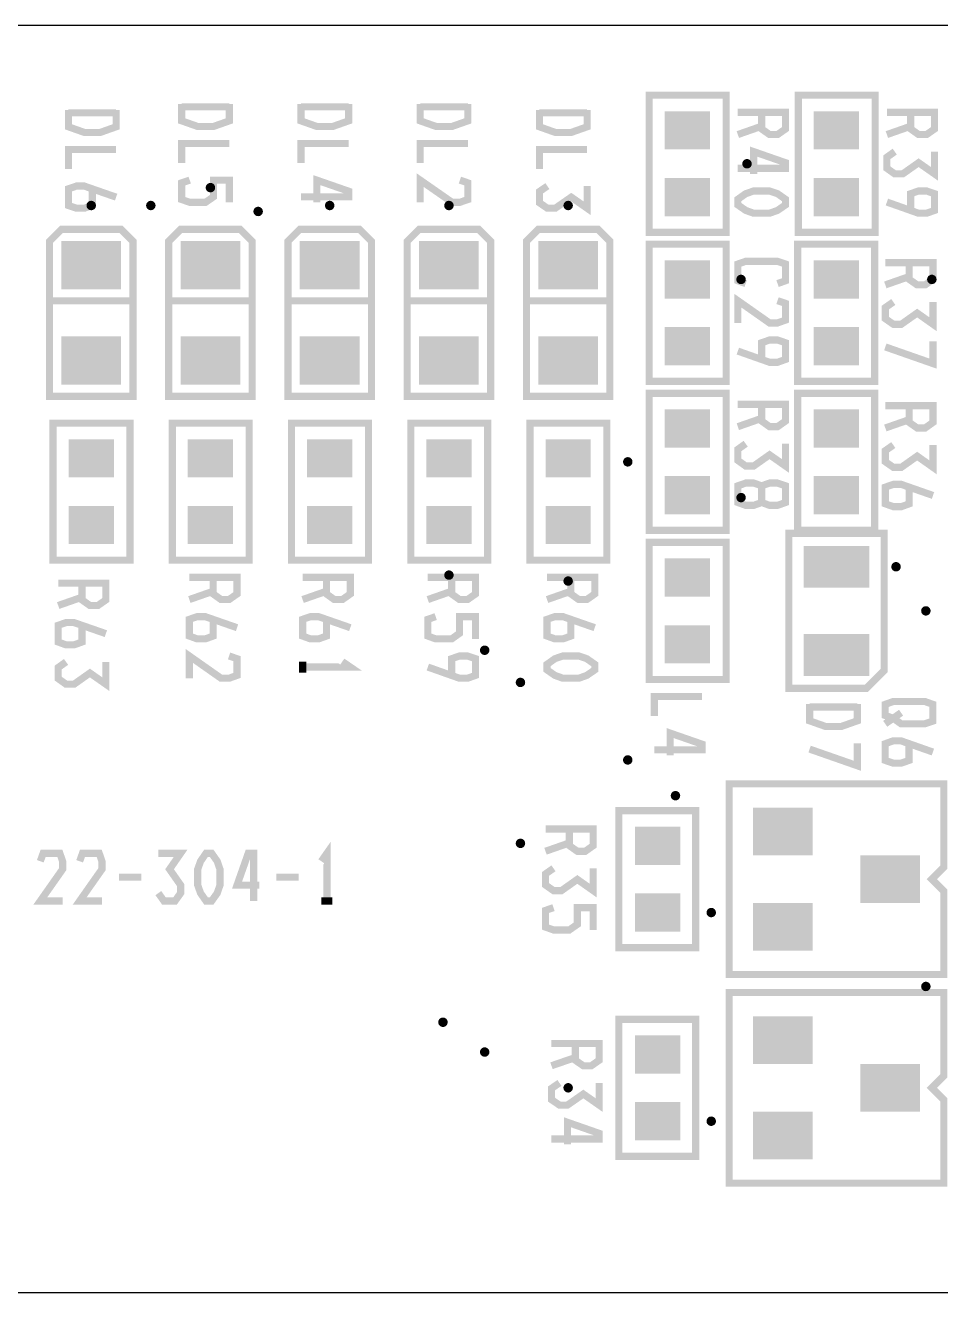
# Model space of a CAD drawing. Extents: x -5 to 195, y -5 to 45.
# Drawn here: x 147.19 to 166.68, y -5 to 22 of the extents above; entities that cross this region are included whole.
import ezdxf

# ---------------------------------------------------------------- set-up
doc = ezdxf.new("R2010")
doc.units = 0
doc.header["$MEASUREMENT"] = 0
doc.layers.get('0').update_dxf_attribs({"linetype": 'CONTINUOUS'})
for name, color, linetype in [('22-304-1_DRD', 7, 'CONTINUOUS'), ('22-304-1_SPT', 254, 'CONTINUOUS'), ('22-304-1_SST', 1, 'CONTINUOUS'), ('THRUHOLE_TAP', 13, 'CONTINUOUS')]:
    doc.layers.add(name, color=color, linetype=linetype)

# ---------------------------------------------------------------- blocks, each defined once
blk = doc.blocks.new('RECTANGLE_5')
blk.add_solid([(0.4826, 0.4064), (0.4826, -0.4064), (-0.4826, 0.4064), (-0.4826, -0.4064)])
blk = doc.blocks.new('RECTANGLE_7')
blk.add_solid([(0.63627, 0.51308), (0.63627, -0.51308), (-0.63627, 0.51308), (-0.63627, -0.51308)])
blk = doc.blocks.new('RECTANGLE_15')
blk.add_solid([(0.6985, 0.4445), (0.6985, -0.4445), (-0.6985, 0.4445), (-0.6985, -0.4445)])
blk = doc.blocks.new('RECTANGLE_32')
blk.add_solid([(0.635, 0.508), (0.635, -0.508), (-0.635, 0.508), (-0.635, -0.508)])
blk = doc.blocks.new('ROUND_88')
at = {"const_width": 0.10033}
blk.add_lwpolyline([(-0.050164, 0, 1), (0.050164, 0, 1)], format="xyb", close=True, dxfattribs=at)

msp = doc.modelspace()

# ---------------------------------------------------------------- linework, layer by layer
at = {"layer": '22-304-1_DRD'}
for p, q in [((195.00088, 21.99894), (101.99878, 21.99894)), ((-4.99872, -4.99872), (195.00088, -4.99872))]:
    msp.add_line(p, q, dxfattribs=at)
at = {"layer": '22-304-1_SST', "const_width": 0.1524}
for points in [[(162.1155, 17.5895), (162.1155, 20.5105), (160.4772, 20.5105), (160.4772, 17.5895), (162.1155, 17.5895)], [(165.2905, 17.5895), (165.2905, 20.5105), (163.6522, 20.5105), (163.6522, 17.5895), (165.2905, 17.5895)], [(148.10486, 20.193), (148.10486, 19.8374), (148.44268, 19.71802), (148.78304, 19.71802), (149.12086, 19.8374), (149.12086, 20.193)], [(150.51786, 20.32), (150.51786, 19.9644), (150.85568, 19.84502), (151.19604, 19.84502), (151.53386, 19.9644), (151.53386, 20.32)], [(150.51786, 20.26158), (151.53386, 20.26158)], [(153.05786, 20.32), (153.05786, 19.9644), (153.39568, 19.84502), (153.73604, 19.84502), (154.07386, 19.9644), (154.07386, 20.32)], [(153.05786, 20.26158), (154.07386, 20.26158)], [(155.59786, 20.32), (155.59786, 19.9644), (155.93568, 19.84502), (156.27604, 19.84502), (156.61386, 19.9644), (156.61386, 20.32)], [(155.59786, 20.26158), (156.61386, 20.26158)], [(158.13786, 20.193), (158.13786, 19.8374), (158.47568, 19.71802), (158.81604, 19.71802), (159.15386, 19.8374), (159.15386, 20.193)], [(148.10486, 20.13458), (149.12086, 20.13458)], [(158.13786, 20.13458), (159.15386, 20.13458)], [(162.87242, 20.14728), (162.87242, 19.79168), (163.04006, 19.6723), (163.21024, 19.6723), (163.38042, 19.79168), (163.38042, 20.14728), (162.36442, 20.14728)], [(166.04742, 20.14728), (166.04742, 19.79168), (166.21506, 19.6723), (166.38524, 19.6723), (166.55542, 19.79168), (166.55542, 20.14728), (165.53942, 20.14728)], [(162.87242, 19.8501), (162.36442, 19.6723)], [(166.04742, 19.8501), (165.53942, 19.6723)], [(150.51786, 19.06778), (150.51786, 19.4818), (151.53386, 19.4818)], [(153.05786, 19.06778), (153.05786, 19.4818), (154.07386, 19.4818)], [(155.59786, 19.06778), (155.59786, 19.4818), (156.61386, 19.4818)], [(148.10486, 18.94078), (148.10486, 19.3548), (149.12086, 19.3548)], [(158.13786, 18.94078), (158.13786, 19.3548), (159.15386, 19.3548)], [(162.70224, 18.8341), (162.70224, 19.30908), (163.38042, 19.07286), (163.38042, 18.95348), (162.36442, 18.95348)], [(165.70706, 19.30908), (165.53942, 19.1897), (165.53942, 18.95348), (165.70706, 18.8341), (165.87724, 18.8341), (166.21506, 19.07286), (166.55542, 18.8341), (166.55542, 19.30908)], [(148.61286, 18.5166), (148.61286, 18.161), (148.44268, 18.10258), (148.27504, 18.10258), (148.10486, 18.161), (148.10486, 18.5166), (148.27504, 18.57502), (148.44268, 18.57502), (149.12086, 18.3388)], [(150.68804, 18.70202), (150.51786, 18.6436), (150.51786, 18.288), (150.68804, 18.22958), (151.02586, 18.22958), (151.19604, 18.34642), (151.19604, 18.70202), (151.53386, 18.70202), (151.53386, 18.22958)], [(153.39568, 18.22958), (153.39568, 18.70202), (154.07386, 18.4658), (154.07386, 18.34642), (153.05786, 18.34642)], [(155.59786, 18.22958), (155.59786, 18.70202), (156.27604, 18.22958), (156.44368, 18.22958), (156.61386, 18.288), (156.61386, 18.6436), (156.44368, 18.70202)], [(158.30804, 18.57502), (158.13786, 18.45818), (158.13786, 18.21942), (158.30804, 18.10258), (158.47568, 18.10258), (158.81604, 18.3388), (159.15386, 18.10258), (159.15386, 18.57502)], [(162.36442, 18.29308), (162.53206, 18.41246), (162.70224, 18.47088), (163.04006, 18.47088), (163.21024, 18.41246), (163.38042, 18.29308), (163.38042, 18.1737), (163.21024, 18.05686), (163.04006, 17.9959), (162.70224, 17.9959), (162.53206, 18.05686), (162.36442, 18.1737), (162.36442, 18.29308)], [(166.04742, 18.05686), (166.04742, 18.41246), (166.21506, 18.47088), (166.38524, 18.47088), (166.55542, 18.41246), (166.55542, 18.05686), (166.38524, 17.9959), (166.21506, 17.9959), (165.53942, 18.23466)], [(147.955, 17.653), (149.225, 17.653), (149.479, 17.399), (149.479, 14.097), (147.701, 14.097), (147.701, 17.399), (147.955, 17.653)], [(150.495, 17.653), (151.765, 17.653), (152.019, 17.399), (152.019, 14.097), (150.241, 14.097), (150.241, 17.399), (150.495, 17.653)], [(153.035, 17.653), (154.305, 17.653), (154.559, 17.399), (154.559, 14.097), (152.781, 14.097), (152.781, 17.399), (153.035, 17.653)], [(155.575, 17.653), (156.845, 17.653), (157.099, 17.399), (157.099, 14.097), (155.321, 14.097), (155.321, 17.399), (155.575, 17.653)], [(158.115, 17.653), (159.385, 17.653), (159.639, 17.399), (159.639, 14.097), (157.861, 14.097), (157.861, 17.399), (158.115, 17.653)], [(162.1155, 14.4145), (162.1155, 17.3355), (160.4772, 17.3355), (160.4772, 14.4145), (162.1155, 14.4145)], [(163.6395, 17.3355), (163.6395, 14.4145), (165.2778, 14.4145), (165.2778, 17.3355), (163.6395, 17.3355)], [(162.53206, 16.4973), (162.36442, 16.55826), (162.36442, 16.91386), (162.53206, 16.97228), (163.21024, 16.97228), (163.38042, 16.91386), (163.38042, 16.55826), (163.21024, 16.4973)], [(166.0144, 16.94434), (166.0144, 16.58874), (166.18458, 16.46936), (166.35476, 16.46936), (166.5224, 16.58874), (166.5224, 16.94434), (165.5064, 16.94434)], [(166.0144, 16.64716), (165.5064, 16.46936)], [(147.701, 16.129), (149.479, 16.129)], [(150.241, 16.129), (152.019, 16.129)], [(152.781, 16.129), (154.559, 16.129)], [(155.321, 16.129), (157.099, 16.129)], [(157.861, 16.129), (159.639, 16.129)], [(162.36442, 15.6591), (162.36442, 16.13408), (163.04006, 15.6591), (163.21024, 15.6591), (163.38042, 15.72006), (163.38042, 16.07566), (163.21024, 16.13408)], [(165.67658, 16.10614), (165.5064, 15.98676), (165.5064, 15.75054), (165.67658, 15.63116), (165.84676, 15.63116), (166.18458, 15.86992), (166.5224, 15.63116), (166.5224, 16.10614)], [(162.87242, 14.88186), (162.87242, 15.23746), (163.04006, 15.29588), (163.21024, 15.29588), (163.38042, 15.23746), (163.38042, 14.88186), (163.21024, 14.8209), (163.04006, 14.8209), (162.36442, 15.05966)], [(165.5064, 15.14856), (166.5224, 14.79296), (166.5224, 15.26794)], [(162.1155, 11.2395), (162.1155, 14.1605), (160.4772, 14.1605), (160.4772, 11.2395), (162.1155, 11.2395)], [(163.6395, 14.1605), (163.6395, 11.2395), (165.2778, 11.2395), (165.2778, 14.1605), (163.6395, 14.1605)], [(162.87242, 13.92428), (162.87242, 13.56868), (163.04006, 13.4493), (163.21024, 13.4493), (163.38042, 13.56868), (163.38042, 13.92428), (162.36442, 13.92428)], [(166.0144, 13.89634), (166.0144, 13.54074), (166.18458, 13.42136), (166.35476, 13.42136), (166.5224, 13.54074), (166.5224, 13.89634), (165.5064, 13.89634)], [(149.4155, 10.6045), (149.4155, 13.5255), (147.7772, 13.5255), (147.7772, 10.6045), (149.4155, 10.6045)], [(151.9555, 10.6045), (151.9555, 13.5255), (150.3172, 13.5255), (150.3172, 10.6045), (151.9555, 10.6045)], [(154.4955, 10.6045), (154.4955, 13.5255), (152.8572, 13.5255), (152.8572, 10.6045), (154.4955, 10.6045)], [(157.0355, 10.6045), (157.0355, 13.5255), (155.3972, 13.5255), (155.3972, 10.6045), (157.0355, 10.6045)], [(159.5755, 10.6045), (159.5755, 13.5255), (157.9372, 13.5255), (157.9372, 10.6045), (159.5755, 10.6045)], [(162.87242, 13.6271), (162.36442, 13.4493)], [(166.0144, 13.59916), (165.5064, 13.42136)], [(162.53206, 13.08608), (162.36442, 12.9667), (162.36442, 12.73048), (162.53206, 12.6111), (162.70224, 12.6111), (163.04006, 12.84986), (163.38042, 12.6111), (163.38042, 13.08608)], [(165.67658, 13.05814), (165.5064, 12.93876), (165.5064, 12.70254), (165.67658, 12.58316), (165.84676, 12.58316), (166.18458, 12.82192), (166.5224, 12.58316), (166.5224, 13.05814)], [(162.87242, 11.83386), (163.04006, 11.7729), (163.21024, 11.7729), (163.38042, 11.83386), (163.38042, 12.18946), (163.21024, 12.24788), (163.04006, 12.24788), (162.87242, 12.18946), (162.87242, 11.83386), (162.70224, 11.7729), (162.53206, 11.7729), (162.36442, 11.83386), (162.36442, 12.18946), (162.53206, 12.24788), (162.70224, 12.24788), (162.87242, 12.18946)], [(166.0144, 12.16152), (166.0144, 11.80592), (165.84676, 11.74496), (165.67658, 11.74496), (165.5064, 11.80592), (165.5064, 12.16152), (165.67658, 12.21994), (165.84676, 12.21994), (166.5224, 11.98372)], [(163.449, 8.001), (163.449, 7.874), (165.1, 7.874), (165.481, 8.255), (165.481, 11.176), (163.449, 11.176), (163.449, 8.001)], [(162.1155, 8.0645), (162.1155, 10.9855), (160.4772, 10.9855), (160.4772, 8.0645), (162.1155, 8.0645)], [(151.18842, 10.24128), (151.18842, 9.88568), (151.35606, 9.7663), (151.52624, 9.7663), (151.69642, 9.88568), (151.69642, 10.24128), (150.68042, 10.24128)], [(153.60142, 10.24128), (153.60142, 9.88568), (153.76906, 9.7663), (153.93924, 9.7663), (154.10942, 9.88568), (154.10942, 10.24128), (153.09342, 10.24128)], [(156.26842, 10.24128), (156.26842, 9.88568), (156.43606, 9.7663), (156.60624, 9.7663), (156.77642, 9.88568), (156.77642, 10.24128), (155.76042, 10.24128)], [(158.80842, 10.24128), (158.80842, 9.88568), (158.97606, 9.7663), (159.14624, 9.7663), (159.31642, 9.88568), (159.31642, 10.24128), (158.30042, 10.24128)], [(148.39442, 10.11428), (148.39442, 9.75868), (148.56206, 9.6393), (148.73224, 9.6393), (148.90242, 9.75868), (148.90242, 10.11428), (147.88642, 10.11428)], [(151.18842, 9.9441), (150.68042, 9.7663)], [(153.60142, 9.9441), (153.09342, 9.7663)], [(156.26842, 9.9441), (155.76042, 9.7663)], [(158.80842, 9.9441), (158.30042, 9.7663)], [(148.39442, 9.8171), (147.88642, 9.6393)], [(151.18842, 9.34466), (151.18842, 8.98906), (151.01824, 8.9281), (150.84806, 8.9281), (150.68042, 8.98906), (150.68042, 9.34466), (150.84806, 9.40308), (151.01824, 9.40308), (151.69642, 9.16686)], [(153.60142, 9.34466), (153.60142, 8.98906), (153.43124, 8.9281), (153.26106, 8.9281), (153.09342, 8.98906), (153.09342, 9.34466), (153.26106, 9.40308), (153.43124, 9.40308), (154.10942, 9.16686)], [(155.92806, 9.40308), (155.76042, 9.34466), (155.76042, 8.98906), (155.92806, 8.9281), (156.26842, 8.9281), (156.43606, 9.04748), (156.43606, 9.40308), (156.77642, 9.40308), (156.77642, 8.9281)], [(158.80842, 9.34466), (158.80842, 8.98906), (158.63824, 8.9281), (158.46806, 8.9281), (158.30042, 8.98906), (158.30042, 9.34466), (158.46806, 9.40308), (158.63824, 9.40308), (159.31642, 9.16686)], [(148.39442, 9.21766), (148.39442, 8.86206), (148.22424, 8.8011), (148.05406, 8.8011), (147.88642, 8.86206), (147.88642, 9.21766), (148.05406, 9.27608), (148.22424, 9.27608), (148.90242, 9.03986)], [(150.68042, 8.0899), (150.68042, 8.56488), (151.35606, 8.0899), (151.52624, 8.0899), (151.69642, 8.15086), (151.69642, 8.50646), (151.52624, 8.56488)], [(156.26842, 8.15086), (156.26842, 8.50646), (156.43606, 8.56488), (156.60624, 8.56488), (156.77642, 8.50646), (156.77642, 8.15086), (156.60624, 8.0899), (156.43606, 8.0899), (155.76042, 8.32866)], [(158.30042, 8.38708), (158.46806, 8.50646), (158.63824, 8.56488), (158.97606, 8.56488), (159.14624, 8.50646), (159.31642, 8.38708), (159.31642, 8.2677), (159.14624, 8.15086), (158.97606, 8.0899), (158.63824, 8.0899), (158.46806, 8.15086), (158.30042, 8.2677), (158.30042, 8.38708)], [(148.05406, 8.43788), (147.88642, 8.3185), (147.88642, 8.08228), (148.05406, 7.9629), (148.22424, 7.9629), (148.56206, 8.20166), (148.90242, 7.9629), (148.90242, 8.43788)], [(153.09342, 8.20928), (153.09342, 8.4455)], [(153.09342, 8.32866), (154.10942, 8.32866), (153.93924, 8.4455)], [(160.58642, 7.28726), (160.58642, 7.70128), (161.60242, 7.70128)], [(163.8935, 7.53872), (163.8935, 7.18312), (164.23132, 7.06374), (164.57168, 7.06374), (164.9095, 7.18312), (164.9095, 7.53872)], [(165.67404, 7.5946), (165.50386, 7.53364), (165.50386, 7.29742), (165.67404, 7.239), (165.84168, 7.11962), (166.34968, 7.11962), (166.51986, 7.17804), (166.51986, 7.53364), (166.34968, 7.5946), (165.67404, 7.5946)], [(163.8935, 7.47776), (164.9095, 7.47776)], [(165.84168, 7.35584), (165.50386, 7.11962)], [(160.92424, 6.44906), (160.92424, 6.9215), (161.60242, 6.68528), (161.60242, 6.5659), (160.58642, 6.5659)], [(163.8935, 6.58114), (164.9095, 6.22554), (164.9095, 6.70052)], [(166.01186, 6.69544), (166.01186, 6.33984), (165.84168, 6.28142), (165.67404, 6.28142), (165.50386, 6.33984), (165.50386, 6.69544), (165.67404, 6.7564), (165.84168, 6.7564), (166.51986, 6.51764)], [(162.179, 5.842), (162.179, 1.778), (166.751, 1.778), (166.751, 3.556), (166.497, 3.81), (166.751, 4.064), (166.751, 5.842), (162.179, 5.842)], [(159.8295, 5.2705), (159.8295, 2.3495), (161.4678, 2.3495), (161.4678, 5.2705), (159.8295, 5.2705)], [(158.7754, 4.87934), (158.7754, 4.52374), (158.94558, 4.40436), (159.11576, 4.40436), (159.2834, 4.52374), (159.2834, 4.87934), (158.2674, 4.87934)], [(153.61158, 3.34518), (153.61158, 4.36118), (153.4922, 4.191)], [(158.7754, 4.58216), (158.2674, 4.40436)], [(147.9804, 3.34518), (147.50542, 3.34518), (147.9804, 4.02082), (147.9804, 4.191), (147.92198, 4.36118), (147.56638, 4.36118), (147.50542, 4.191)], [(148.8186, 3.34518), (148.34362, 3.34518), (148.8186, 4.02082), (148.8186, 4.191), (148.76018, 4.36118), (148.40458, 4.36118), (148.34362, 4.191)], [(150.02002, 3.51282), (150.1394, 3.34518), (150.37562, 3.34518), (150.495, 3.51282), (150.495, 3.683), (150.25878, 4.02082), (150.495, 4.36118), (150.02002, 4.36118)], [(151.03602, 3.34518), (150.91918, 3.51282), (150.85822, 3.683), (150.85822, 4.02082), (150.91918, 4.191), (151.03602, 4.36118), (151.1554, 4.36118), (151.27478, 4.191), (151.3332, 4.02082), (151.3332, 3.683), (151.27478, 3.51282), (151.1554, 3.34518), (151.03602, 3.34518)], [(152.1714, 3.683), (151.69642, 3.683), (151.93518, 4.36118), (152.05202, 4.36118), (152.05202, 3.34518)], [(158.43758, 4.04114), (158.2674, 3.92176), (158.2674, 3.68554), (158.43758, 3.56616), (158.60776, 3.56616), (158.94558, 3.80492), (159.2834, 3.56616), (159.2834, 4.04114)], [(149.6568, 3.85318), (149.18182, 3.85318)], [(153.0096, 3.85318), (152.53462, 3.85318)], [(153.72842, 3.34518), (153.4922, 3.34518)], [(158.43758, 3.20294), (158.2674, 3.14452), (158.2674, 2.78892), (158.43758, 2.72796), (158.7754, 2.72796), (158.94558, 2.84734), (158.94558, 3.20294), (159.2834, 3.20294), (159.2834, 2.72796)], [(162.179, 1.397), (162.179, -2.667), (166.751, -2.667), (166.751, -0.889), (166.497, -0.635), (166.751, -0.381), (166.751, 1.397), (162.179, 1.397)], [(159.8295, 0.8255), (159.8295, -2.0955), (161.4678, -2.0955), (161.4678, 0.8255), (159.8295, 0.8255)], [(158.9024, 0.30734), (158.9024, -0.04826), (159.07258, -0.1651), (159.24276, -0.1651), (159.4104, -0.04826), (159.4104, 0.30734), (158.3944, 0.30734)], [(158.9024, 0.01016), (158.3944, -0.1651)], [(158.56458, -0.53086), (158.3944, -0.6477), (158.3944, -0.88646), (158.56458, -1.0033), (158.73476, -1.0033), (159.07258, -0.76708), (159.4104, -1.0033), (159.4104, -0.53086)], [(158.73476, -1.8415), (158.73476, -1.36906), (159.4104, -1.60528), (159.4104, -1.72466), (158.3944, -1.72466)]]:
    msp.add_lwpolyline(points, dxfattribs=at)

# ---------------------------------------------------------------- block references
at = {"layer": '22-304-1_SPT'}
for name, p in [('RECTANGLE_5', (161.29, 19.7612)), ('RECTANGLE_5', (164.465, 19.7612)), ('RECTANGLE_5', (161.29, 18.3388)), ('RECTANGLE_5', (164.465, 18.3388)), ('RECTANGLE_7', (148.59, 16.891)), ('RECTANGLE_7', (151.13, 16.891)), ('RECTANGLE_7', (153.67, 16.891)), ('RECTANGLE_7', (156.21, 16.891)), ('RECTANGLE_7', (158.75, 16.891)), ('RECTANGLE_5', (161.29, 16.5862)), ('RECTANGLE_5', (164.465, 16.5862)), ('RECTANGLE_5', (161.29, 15.1638)), ('RECTANGLE_5', (164.465, 15.1638)), ('RECTANGLE_7', (148.59, 14.859)), ('RECTANGLE_7', (151.13, 14.859)), ('RECTANGLE_7', (153.67, 14.859)), ('RECTANGLE_7', (156.21, 14.859)), ('RECTANGLE_7', (158.75, 14.859)), ('RECTANGLE_5', (161.29, 13.4112)), ('RECTANGLE_5', (164.465, 13.4112)), ('RECTANGLE_5', (148.59, 12.7762)), ('RECTANGLE_5', (151.13, 12.7762)), ('RECTANGLE_5', (153.67, 12.7762)), ('RECTANGLE_5', (156.21, 12.7762)), ('RECTANGLE_5', (158.75, 12.7762)), ('RECTANGLE_5', (161.29, 11.9888)), ('RECTANGLE_5', (164.465, 11.9888)), ('RECTANGLE_5', (148.59, 11.3538)), ('RECTANGLE_5', (151.13, 11.3538)), ('RECTANGLE_5', (153.67, 11.3538)), ('RECTANGLE_5', (156.21, 11.3538)), ('RECTANGLE_5', (158.75, 11.3538)), ('RECTANGLE_15', (164.465, 10.4648)), ('RECTANGLE_5', (161.29, 10.2362)), ('RECTANGLE_5', (161.29, 8.8138)), ('RECTANGLE_15', (164.465, 8.5852)), ('RECTANGLE_32', (163.322, 4.826)), ('RECTANGLE_5', (160.655, 4.5212)), ('RECTANGLE_32', (165.608, 3.81)), ('RECTANGLE_5', (160.655, 3.0988)), ('RECTANGLE_32', (163.322, 2.794)), ('RECTANGLE_32', (163.322, 0.381)), ('RECTANGLE_5', (160.655, 0.0762)), ('RECTANGLE_32', (165.608, -0.635)), ('RECTANGLE_5', (160.655, -1.3462)), ('RECTANGLE_32', (163.322, -1.651))]:
    msp.add_blockref(name, p, dxfattribs=at)
at = {"layer": 'THRUHOLE_TAP'}
for p in [(162.56, 19.05), (151.13, 18.542), (148.59, 18.161), (149.86, 18.161), (152.146, 18.034), (153.67, 18.161), (156.21, 18.161), (158.75, 18.161), (162.433, 16.5862), (166.497, 16.5862), (160.02, 12.7), (162.433, 11.938), (165.735, 10.4648), (156.21, 10.287), (158.75, 10.16), (166.37, 9.525), (156.972, 8.6868), (157.734, 8.001), (160.02, 6.35), (161.036, 5.588), (157.734, 4.572), (161.798, 3.0988), (166.37, 1.524), (156.083, 0.762), (156.972, 0.127), (158.75, -0.635), (161.798, -1.3462)]:
    msp.add_blockref('ROUND_88', p, dxfattribs=at)

doc.saveas('drawing.dxf')
